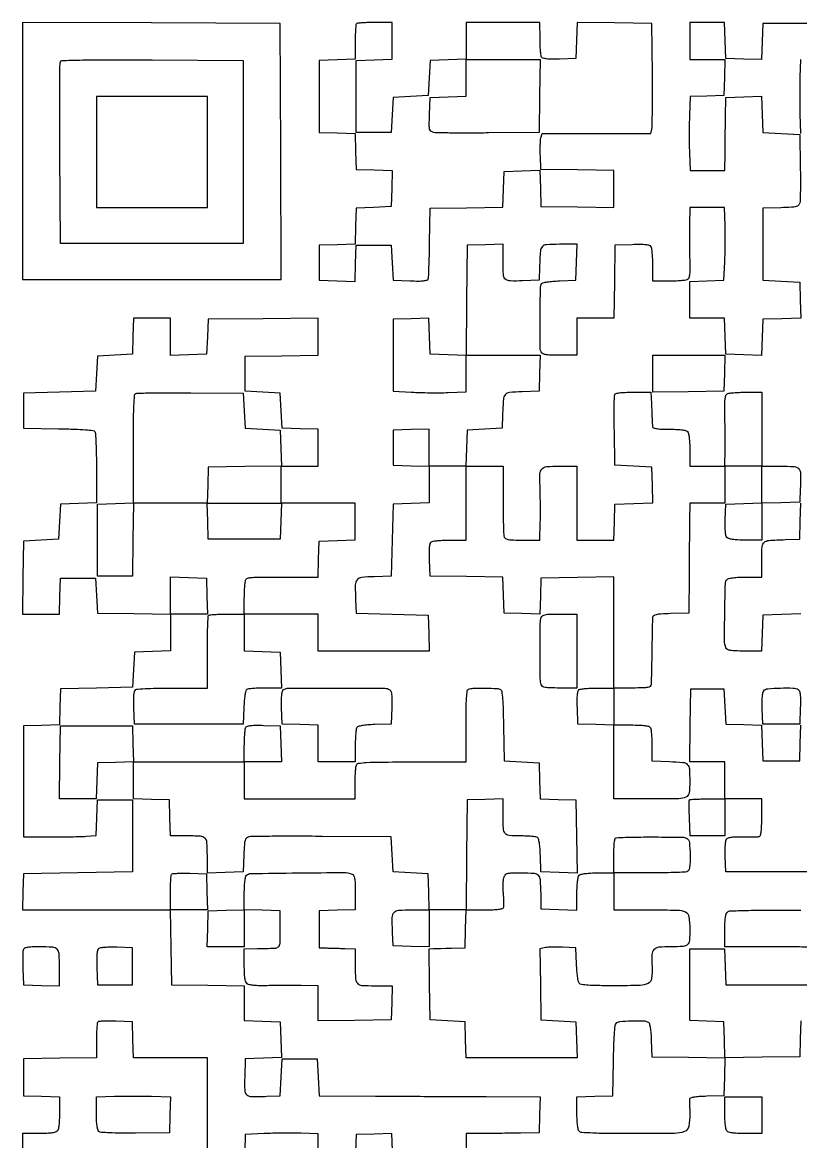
# Model space of a CAD drawing. Extents: x 156 to 936, y 100 to 969.
# Drawn here: x 156 to 556, y 394 to 969 of the extents above; entities that cross this region are included whole.
import ezdxf

# ---------------------------------------------------------------- set-up
doc = ezdxf.new("R2010")
doc.units = 0

msp = doc.modelspace()

# ---------------------------------------------------------------- linework, layer by layer
for points in [[(574.5, 968.5), (555.5, 968.5), (536.5, 968.5), (536.211984, 959.212977), (535.923969, 949.925954), (526.711984, 950.212977), (517.5, 950.5), (517.212474, 959.75), (516.924948, 969), (507.962474, 969), (499, 969), (499, 959.5), (499, 950), (508.037526, 950), (517.075052, 950), (516.787526, 940.75), (516.5, 931.5), (507.842533, 931.212417), (499.185066, 930.924833), (498.842533, 921.212417, 0.0053), (498.734299, 916.822952, 0.003229), (498.694904, 911.635835, 0.003235), (498.722333, 906.492642, 0.005721), (498.820969, 902.25), (499.141938, 893), (508.070969, 893), (517, 893), (517.103259, 901.75, -0.000251), (517.153308, 905.818213, -0.000132), (517.219291, 910.867188, -0.000132), (517.289552, 916.034694, -0.000203), (517.353259, 920.5), (517.5, 930.5), (526.711984, 930.787023), (535.923969, 931.074046), (536.211984, 921.787023), (536.5, 912.5), (546, 912), (555.5, 911.5), (555.785515, 895, -0.003277), (555.855189, 888.518327, -0.004518), (555.827014, 882.696923, -0.002906), (555.730855, 877.813387, -0.054074), (555.52585, 876.287398, -0.131433), (554.84946, 875.057919, -0.13999), (553.664351, 874.366243, -0.049911), (551.361414, 874.017269, -0.00489), (545.740334, 873.787398), (536.5, 873.5), (536.5, 855), (536.5, 836.5), (546, 836), (555.5, 835.5), (555.787041, 826.286659), (556.074081, 817.073318), (546.287041, 816.786659), (536.5, 816.5), (536.211984, 807.212977), (535.923969, 797.925954), (526.711984, 798.212977), (517.5, 798.5), (517.212474, 807.75), (516.924948, 817), (507.962474, 817), (499, 817), (499, 826.461067), (499, 835.922134), (507.75, 836.211067), (516.5, 836.5), (517, 846, 0.006938), (517.166817, 850.307542, 0.004162), (517.251332, 855.426563, 0.004166), (517.250578, 860.521863, 0.007241), (517.15347, 864.75), (516.806941, 874), (507.90347, 874), (499, 874), (498.828931, 865.25, 0.004167), (498.78378, 861.224335, 0.002319), (498.792392, 856.318054, 0.002312), (498.847099, 851.352972, 0.003742), (498.94477, 847.130609, -0.007035), (499.02151, 842.491953, -0.026882), (498.87334, 839.60502, -0.042888), (498.519209, 837.771118, -0.184453), (497.865839, 836.895922, -0.108559), (496.928029, 836.555256, -0.01021), (494.477778, 836.280308, -0.012705), (491.509334, 836.084359, -0.009663), (488.25, 836.015313), (480, 836), (479.984687, 844.25, 0.009158), (479.919039, 847.503986, 0.01219), (479.733216, 850.455895, 0.009524), (479.473134, 852.89348, 0.110447), (479.150117, 853.791346, 0.190691), (478.324421, 854.391596, 0.03736), (476.481964, 854.721257, 0.025891), (473.674656, 854.863419, 0.007874), (469.41543, 854.791346), (460.5, 854.5), (460.227935, 835.75), (459.955869, 817), (450.477935, 817), (441, 817), (441, 807.5), (441, 798), (432.106989, 798, -0.006442), (427.303759, 798.061884, -0.036919), (424.770604, 798.31495, -0.079922), (423.327492, 798.813899, -0.179905), (422.573264, 799.669673, -0.09181), (422.004913, 802.735518, -0.002129), (422.065013, 817.525013, -0.001546), (422.237423, 832.631029, -0.135589), (422.865447, 834.782288, -0.202891), (423.537441, 835.258867, -0.01561), (425.761018, 835.675699, -0.018657), (428.619268, 836.011013, -0.011193), (432.031844, 836.206033), (440.5, 836.5), (440.787526, 845.75), (441.075052, 855), (432.056578, 855, 0.013957), (425.300944, 854.811388, 0.198668), (423.170407, 853.787336, 0.165954), (422.189603, 851.47786, 0.009095), (421.754332, 843.5), (421.5, 836.5), (413.085653, 836.206902, -0.014037), (406.832223, 836.164708, -0.144647), (404.399287, 836.94036, -0.216518), (403.275426, 838.779962, -0.03655), (403.068925, 843, 0.003268), (403.104181, 844.998824, 0.002174), (403.119659, 847.290711, 0.002188), (403.115275, 849.515099, 0.004277), (403.088861, 851.287526), (403, 855.075052), (393.75, 854.787526), (384.5, 854.5), (384.234363, 826.212681), (383.968727, 797.925362), (374.734363, 798.212681), (365.5, 798.5), (365.211984, 807.787023), (364.923969, 817.074046), (355.711984, 816.787023), (346.5, 816.5), (346.5, 798), (346.5, 779.5), (356, 779, 0.006705), (360.307538, 778.831176, 0.004022), (365.426563, 778.74047, 0.004027), (370.521873, 778.732216, 0.007), (374.75, 778.81862), (384, 779.13724), (384, 788.56862), (384, 798), (403.037526, 798), (422.075052, 798), (421.787526, 788.75), (421.5, 779.5), (412.759315, 779.211203, 0.014923), (406.253839, 778.801646, 0.195196), (404.149036, 777.710509, 0.159803), (403.18527, 775.366323, 0.009206), (402.754332, 767.5), (402.5, 760.5), (393.5, 760), (384.5, 759.5), (384.212474, 750.25), (383.924948, 741), (374.462474, 741), (365, 741), (365, 750.537526), (365, 760.075052), (355.75, 759.787526), (346.5, 759.5), (346.5, 750.5), (346.5, 741.5), (355.75, 741.212474), (365, 740.924948), (365, 731.5), (365, 722.075052), (355.75, 721.787526), (346.5, 721.5), (346, 703), (345.5, 684.5), (336.759315, 684.211203, 0.017722), (330.222155, 683.762911, 0.198326), (327.97509, 682.54849, 0.170867), (327.062458, 680.011209, 0.012477), (327.199088, 672.479083), (327.5, 665.5), (346, 665), (364.5, 664.5), (364.787526, 655.25), (365.075052, 646), (336.537526, 646), (308, 646), (308, 655.5), (308, 665), (289, 665), (270, 665), (270.015313, 673.25, -0.009309), (270.081972, 676.505577, -0.012345), (270.27081, 679.46241, -0.00973), (270.535316, 681.903682, -0.10988), (270.863589, 682.813523, -0.187083), (271.695401, 683.427377, -0.036226), (273.562988, 683.793234, -0.025722), (276.383967, 683.989874, -0.008179), (280.598276, 683.99747, 0.001758), (284.671944, 683.952495, 0.001005), (289.591283, 683.92536, 0.001003), (294.540139, 683.917934, 0.001666), (298.712474, 683.933947), (307.924948, 684), (308.212474, 693.25), (308.5, 702.5), (317.75, 702.787526), (327, 703.075052), (327, 712.537526), (327, 722), (308, 722), (289, 722), (289, 731.5), (289, 741), (298.5, 741), (308, 741), (308, 750.462474), (308, 759.924948), (298.75, 760.212474), (289.5, 760.5), (289, 769.5), (288.5, 778.5), (279.5, 779), (270.5, 779.5), (270.5, 788.5), (270.5, 797.5), (289.25, 797.772065), (308, 798.044131), (308, 807.537639), (308, 817.031147), (279.75, 816.765573), (251.5, 816.5), (251, 807.5), (250.5, 798.5), (241.25, 798.212474), (232, 797.924948), (232, 807.462474), (232, 817), (222.537526, 817), (213.075052, 817), (212.787526, 807.75), (212.5, 798.5), (203.5, 798), (194.5, 797.5), (194, 788.5), (193.5, 779.5), (175, 779), (156.5, 778.5), (156.5, 769.5), (156.5, 760.5), (174.455762, 760.226088, -0.003691), (182.909881, 760.034694, -0.01247), (188.426015, 759.731244, -0.01141), (192.222567, 759.339909, -0.223435), (193.190449, 758.726088, -0.128967), (193.503518, 757.746889, -0.002754), (193.745063, 752.657124, -0.006166), (193.9224, 746.664092, -0.004097), (193.984687, 739.787526), (194, 722.075052), (184.75, 721.787526), (175.5, 721.5), (175, 712.5), (174.5, 703.5), (165.5, 703), (156.5, 702.5), (156.227935, 683.75), (155.955869, 665), (165.440409, 665), (174.924948, 665), (175.212474, 674.25), (175.5, 683.5), (184.5, 683.5), (193.5, 683.5), (194, 674.5), (194.5, 665.5), (213.25, 665.227935), (232, 664.955869), (232, 655.515461), (232, 646.075052), (222.75, 645.787526), (213.5, 645.5), (213, 636.5), (212.5, 627.5), (194, 627), (175.5, 626.5), (175.212964, 617.287036), (174.925929, 608.074071), (165.712964, 607.787036), (156.5, 607.5), (156.5, 579), (156.5, 550.5), (170, 550.473936, 0.002515), (175.550851, 550.491139, 0.002564), (181.065905, 550.564254, 0.002488), (185.857489, 550.676205, 0.010635), (188.713719, 550.818002), (193.927438, 551.188133), (194.213719, 560.344066), (194.5, 569.5), (203.5, 569.5), (212.5, 569.5), (212.5, 551), (212.5, 532.5), (184.5, 532), (156.5, 531.5), (156.212474, 522.25), (155.924948, 513), (193.940881, 513), (231.956814, 513), (232.228407, 493.75), (232.5, 474.5), (251.25, 474.227935), (270, 473.955869), (270, 465.015461), (270, 456.075052), (279.25, 455.787526), (288.5, 455.5), (288.787023, 446.288016), (289.074046, 437.076031), (279.787023, 436.788016), (270.5, 436.5), (270.21285, 427.278376, 0.015937), (270.218029, 420.311888, 0.205359), (271.296927, 418.006436, 0.182581), (273.775708, 417.054051, 0.012183), (281.520917, 417.199088), (288.5, 417.5), (289, 427), (289.5, 436.5), (298.5, 436.5), (307.5, 436.5), (308, 427), (308.5, 417.5), (337.5, 417.30296, 0.000372), (350.617872, 417.2236, 0.000226), (366.143836, 417.148243, 0.000226), (381.554659, 417.087365, 0.000398), (394.287526, 417.05296), (422.075052, 417), (421.787526, 407.75), (421.5, 398.5), (412, 398.300092, -0.001205), (407.692564, 398.219838, -0.000722), (402.573437, 398.144193, -0.000722), (397.478044, 398.083617, -0.001257), (393.25, 398.050092), (384, 398), (384, 389.06054)], [(556.132827, 912), (555.816413, 921.924009, -0.004663), (555.715858, 926.382931, -0.002926), (555.677407, 931.598913, -0.002936), (555.699755, 936.734385, -0.005361), (555.787526, 940.924009), (556.075052, 950)], [(556, 665.072424), (546.25, 664.786212), (536.5, 664.5), (536.212474, 655.25), (535.924948, 646), (527.069463, 646, -0.006773), (522.412948, 646.063076, -0.03465), (519.839867, 646.311792, -0.070053), (518.344751, 646.783328, -0.192061), (517.606989, 647.581787, -0.091961), (516.858939, 651.62374, -0.004108), (516.98186, 665.881173, -0.002386), (517.302371, 680.711291, -0.192065), (518.2, 682.8, -0.144849), (519.139671, 683.310542, -0.021091), (521.306878, 683.677711, -0.020332), (524.171507, 683.92177, -0.011084), (527.7, 684), (536, 684), (536, 692.980948, -0.014636), (536.197358, 699.721799, -0.203902), (537.255381, 701.852847, -0.161469), (539.634665, 702.823931, -0.008402), (548, 703.24697), (555.5, 703.5), (555.787526, 712.75), (556.075052, 722)], [(574.5, 532.5), (546, 532.5), (517.5, 532.5), (517.206229, 540.344796, -0.012175), (517.164422, 543.540366, -0.018232), (517.297566, 546.328047, -0.01687), (517.560226, 548.545116, -0.136097), (517.976379, 549.471538, -0.15243), (518.847656, 550.036836, -0.036691), (520.555104, 550.382353, -0.027981), (522.977466, 550.55309, -0.011512), (526.270149, 550.524765, 0.006358), (529.130344, 550.470677, 0.008335), (531.743419, 550.498054, 0.00638), (533.920981, 550.584996, 0.074946), (534.75, 550.755013, 0.246796), (535.337888, 551.405379, 0.031224), (535.704515, 553.325879, 0.023944), (535.933581, 556.244438, 0.007612), (536, 560.606989), (536, 570), (526.5, 570), (517, 570), (517, 560.5), (517, 551), (508.070969, 551), (499.141938, 551), (498.820969, 560.087812, -0.00443), (498.728047, 563.600894, -0.006915), (498.716681, 566.62716, -0.002563), (498.755993, 569.213601, -0.195038), (498.916667, 569.587812, -0.183312), (499.291292, 569.753941, -0.002566), (501.805729, 569.87892, -0.006772), (504.750884, 569.97021, -0.004361), (508.166667, 570), (517, 570), (517, 579.5), (517, 589), (507.977935, 589), (498.955869, 589), (499.227935, 607.75), (499.5, 626.5), (508, 626.5), (516.5, 626.5), (517, 617.5), (517.5, 608.5), (526.712964, 608.212964), (535.925929, 607.925929), (536.212964, 598.712964), (536.5, 589.5), (546, 589.5), (555.5, 589.5), (555.787036, 598.712964), (556.074071, 607.925929)], [(564.72777, 493.733216, 0.004288), (555.479585, 493.91962, 0.002756), (544.75, 493.984687), (517, 494), (517, 502.377555, -0.009576), (517.074824, 506.283894, -0.026129), (517.324685, 509.035729, -0.035543), (517.735832, 510.928918, -0.149388), (518.367662, 511.890169, -0.165383), (519.86055, 512.460507, -0.003505), (527.851663, 512.70125, -0.005872), (538.979404, 512.827712, -0.00171), (556.117662, 512.762614)], [(251, 380.075052), (251, 408.537526), (251, 437), (232.037526, 437), (213.075052, 437), (212.787526, 446.25), (212.5, 455.5), (203.952644, 455.785977, 0.007913), (200.626528, 455.84459, 0.011703), (197.709672, 455.781547, 0.007016), (195.290922, 455.638564, 0.179987), (194.702644, 455.369311, 0.173198), (194.422825, 454.778626, 0.006422), (194.206402, 452.284758, 0.010996), (194.050965, 449.282649, 0.007435), (194, 445.855399), (194, 437.044131), (175.25, 436.772065), (156.5, 436.5), (156.5, 427), (156.5, 417.5), (165.75, 417.212474), (175, 416.924948), (175, 408.662474, -0.011159), (174.921656, 405.152513, -0.02038), (174.677383, 402.298731, -0.021131), (174.310039, 400.138013, -0.144682), (173.8, 399.2, -0.144849), (172.860329, 398.689458, -0.021091), (170.693122, 398.322289, -0.020332), (167.828493, 398.07823, -0.011084), (164.3, 398), (156, 398), (156, 389)], [(308, 388.929031), (308, 397.858062), (298.982623, 398.179031, 0.007263), (294.828656, 398.266501, 0.004019), (289.755142, 398.25884, 0.004007), (284.613733, 398.168542, 0.006439), (280.232623, 398), (270.5, 397.5), (270.211067, 388.75)]]:
    msp.add_lwpolyline(points, format="xyb")
for points in [[(156, 903.007138), (156, 837), (222.50719, 837), (289.014379, 837), (288.75719, 902.75), (288.5, 968.5), (222.25, 968.757138), (156, 969.014276)], [(194, 902.5), (194, 874), (222.5, 874), (251, 874), (251, 902.5), (251, 931), (222.5, 931), (194, 931)], [(516.787526, 788.75), (516.5, 779.5), (498.25, 779.251671), (480, 779.003343), (480, 788.501671), (480, 798), (498.537526, 798), (517.075052, 798)], [(250.787526, 674.25), (251.075052, 665), (241.537526, 665), (232, 665), (232, 674.537526), (232, 684.075052), (241.25, 683.787526), (250.5, 683.5)]]:
    msp.add_lwpolyline(points, close=True)
for points in [[(327.666667, 968.333333, 0.174595), (327.400837, 967.768224, 0.005912), (327.195833, 965.278732, 0.010516), (327.048335, 962.289663, 0.007069), (327, 958.870859), (327, 950.075052), (317.75, 949.787526), (308.5, 949.5), (308.5, 931), (308.5, 912.5), (317.712964, 912.212964), (326.925929, 911.925929), (327.212964, 902.712964), (327.5, 893.5), (336.787023, 893.211984), (346.074046, 892.923969), (345.787023, 883.711984), (345.5, 874.5), (336.5, 874), (327.5, 873.5), (327.212964, 864.287036), (326.925929, 855.074071), (317.712964, 854.787036), (308.5, 854.5), (308.5, 845.5), (308.5, 836.5), (317.711984, 836.212977), (326.923969, 835.925954), (327.211984, 845.212977), (327.5, 854.5), (336.5, 854.5), (345.5, 854.5), (346, 845.5), (346.5, 836.5), (355.266353, 836.210829, 0.007533), (359.500767, 836.134989, 0.027617), (362.178329, 836.275363, 0.04271), (363.863638, 836.60467, 0.236301), (364.524269, 837.210829, 0.079868), (364.728187, 838.19214, 0.001615), (364.942548, 843.261931, 0.003775), (365.12953, 849.20043, 0.002523), (365.257916, 856), (365.5, 873.5), (384.212764, 873.771928), (402.925529, 874.043857), (403.212764, 883.271928), (403.5, 892.5), (412.711984, 892.787023), (421.923969, 893.074046), (422.211984, 883.787023), (422.5, 874.5), (441.25, 874.227935), (460, 873.955869), (460, 883.455869), (460, 892.955869), (441.25, 893.227935), (422.5, 893.5), (422.199088, 900.479083, -0.008627), (422.125736, 903.317546, -0.009416), (422.153996, 906.075142, -0.00895), (422.264735, 908.430652, -0.045288), (422.46814, 909.729083), (423.038104, 912), (451, 912), (478.961896, 912), (479.478651, 914.25, 0.052778), (479.6786, 915.904117, 0.001329), (479.770846, 923.476562, 0.002835), (479.805134, 932.374191, 0.001928), (479.747703, 942.5), (479.5, 968.5), (460.28781, 968.77146), (441.07562, 969.042921), (440.78781, 959.77146), (440.5, 950.5), (432.085653, 950.206902, -0.008519), (428.085459, 950.135766, -0.027159), (425.4185, 950.278749, -0.039341), (423.659703, 950.610638, -0.187221), (422.850966, 951.206902, -0.110402), (422.527533, 952.105717, -0.00954), (422.267102, 954.54359, -0.012203), (422.081041, 957.495888, -0.00917), (422.015313, 960.75), (422, 969), (403, 969), (384, 969), (384, 959.537526), (384, 950.075052), (374.75, 949.787526), (365.5, 949.5), (365, 940.5), (364.5, 931.5), (355.5, 931), (346.5, 930.5), (346, 921.5), (345.5, 912.5), (336.5, 912.5), (327.5, 912.5), (327.5, 931), (327.5, 949.5), (336.75, 949.787526), (346, 950.075052), (346, 959.537526), (346, 969), (337.166667, 969, 0.007039), (333.733476, 968.951666, 0.010477), (330.732292, 968.804167, 0.005871), (328.23216, 968.599192, 0.174709)], [(269.5, 902.5), (269.5, 855.5), (222.5, 855.5), (175.5, 855.5), (175.239372, 901.5, -0.000997), (175.174287, 919.225103, -0.001596), (175.197198, 934.357597, -0.000282), (175.267665, 947.72814, -0.090314), (175.461789, 948.759906, -0.301449), (176.45055, 949.464468, -0.003096), (185.402033, 949.70934, -0.005599), (198.68089, 949.841585, -0.001079), (222.722417, 949.759906), (269.5, 949.5)], [(421.772065, 931.25), (421.5, 912.5), (395.5, 912.218906, -0.002093), (385.371477, 912.15181, -0.003073), (376.465249, 912.184828, -0.001464), (368.892404, 912.281614, -0.056109), (367.211486, 912.497625, -0.112961), (365.92972, 913.140477, -0.168751), (365.284196, 914.201435, -0.056855), (365.079294, 916.271561, -0.004535), (365.211486, 921.778718), (365.5, 930.5), (374.75, 930.787526), (384, 931.075052), (384, 940.537526), (384, 950), (403.022065, 950), (422.044131, 950)], [(270, 769.5), (270.5, 760.5), (279.5, 760), (288.5, 759.5), (288.787232, 750.272202), (289.074464, 741.044404), (270.287232, 740.772202), (251.5, 740.5), (251.212474, 731.25), (250.924948, 722), (270, 722), (289.075052, 722), (288.787526, 712.75), (288.5, 703.5), (270, 703.5), (251.5, 703.5), (251.212474, 712.75), (250.924948, 722), (231.984539, 722), (213.044131, 722), (212.772065, 703.25), (212.5, 684.5), (203.5, 684.5), (194.5, 684.5), (194.5, 703), (194.5, 721.5), (203.75, 721.787526), (213, 722.075052), (213, 749.954192, -0.001979), (213.05521, 763.902656, -0.009021), (213.265806, 772.013987, -0.007118), (213.581141, 777.422869, -0.284622), (214.25, 778.345939, -0.093803), (215.247609, 778.550357, -0.000813), (223.064063, 778.655305, -0.002807), (232.060804, 778.710949, -0.001803), (242.5, 778.679272), (269.5, 778.5)], [(479.140277, 776.25, -0.001394), (479.208879, 774.827162, -0.000435), (479.303988, 772.692187, -0.000435), (479.406069, 770.30739, -0.00048), (479.500605, 768, 0.001491), (479.595088, 765.802494, 0.001823), (479.697045, 763.748438, 0.00152), (479.794316, 762.021997, 0.012989), (479.860328, 761.25, 0.293427), (480.336953, 760.663134, 0.04273), (481.905323, 760.291858, 0.028446), (484.418958, 760.064601, 0.008322), (488.3, 760, -0.011084), (491.828493, 759.92177, -0.020332), (494.693122, 759.677711, -0.021091), (496.860329, 759.310542, -0.144849), (497.8, 758.8, -0.144849), (498.310542, 757.860329, -0.021091), (498.677711, 755.693122, -0.020332), (498.92177, 752.828493, -0.011084), (499, 749.3), (499, 741), (508, 741), (517, 741), (517.122144, 749.75, 0.003161), (517.152891, 753.776166, 0.001758), (517.142088, 758.684163, 0.001753), (517.096273, 763.651677, 0.002836), (517.018516, 767.876937, -0.007207), (516.974178, 772.467306, -0.026256), (517.140898, 775.375954, -0.040433), (517.500978, 777.242428, -0.18574), (518.146372, 778.111625, -0.108865), (519.077688, 778.449399, -0.010099), (521.525809, 778.721909, -0.012622), (524.491543, 778.916198, -0.00958), (527.75, 778.984687), (536, 779), (536, 760), (536, 741), (545.480948, 741, -0.015066), (552.634967, 740.784382, -0.197528), (554.975049, 739.653143, -0.182794), (555.938486, 737.160839, -0.012592), (555.800912, 729.479083), (555.5, 722.5), (545.75, 722.213788), (536, 721.927576), (536, 712.463788), (536, 703), (527.622445, 703, -0.009406), (523.657348, 703.0746, -0.027148), (520.921657, 703.326735, -0.03848), (519.060853, 703.748928, -0.145524), (518.078674, 704.405204, -0.126804), (517.594776, 705.431833, -0.023545), (517.298867, 707.514748, -0.021342), (517.157498, 710.264652, -0.01153), (517.206229, 713.655204), (517.5, 721.5), (526.75, 721.787526), (536, 722.075052), (536, 731.537526), (536, 741), (526.5, 741), (517, 741), (517, 731.5), (517, 722), (508, 722), (499, 722), (498.879855, 713.25, 0.000955), (498.825074, 708.615354, 0.000265), (498.756858, 701.342188, 0.000267), (498.688387, 693.10741, 0.00028), (498.629855, 685), (498.5, 665.5), (489.25, 665.212474, 0.005565), (484.119355, 664.995813, 0.039124), (481.641774, 664.668012, 0.101407), (480.371518, 664.113085, 0.22163), (479.855159, 663.212474, 0.015052), (479.789505, 662.004086, 0.00056), (479.684482, 657.449914, 0.001016), (479.577239, 652.062795, 0.000714), (479.477525, 646, -0.000576), (479.379444, 639.934539, -0.000816), (479.277171, 634.539062, -0.000457), (479.179146, 629.980456, -0.01185), (479.122367, 628.75, -0.218998), (478.618163, 627.82925, -0.115182), (477.396302, 627.299273, -0.040119), (474.934792, 627.053026, -0.004878), (469.5, 627), (460, 627), (460, 617.5), (460, 608), (468.940983, 608, -0.00882), (472.985139, 607.928657, -0.023062), (475.881031, 607.692428, -0.027899), (477.888226, 607.320348, -0.191622), (478.690983, 606.75, -0.112304), (479.009577, 605.879216, -0.009747), (479.264661, 603.517187, -0.012436), (479.445815, 600.655218, -0.00934), (479.507862, 597.5), (479.515724, 589.5), (488.650673, 589.213893, -0.014405), (495.420386, 588.806423, -0.176477), (497.729381, 587.724234, -0.181701), (498.766725, 585.424082, -0.015448), (498.986345, 578.831787, -0.034814), (498.594777, 573.012904, -0.260644), (496.988524, 570.885595, -0.100393), (493.376398, 570.100567, -0.003472), (478.893011, 570), (460, 570), (460, 588.962474), (460, 607.924948), (450.75, 608.212474), (441.5, 608.5), (441.206902, 616.914347, -0.008519), (441.135766, 620.914541, -0.027159), (441.278749, 623.5815, -0.039341), (441.610638, 625.340297, -0.187221), (442.206902, 626.149034, -0.110402), (443.105717, 626.472467, -0.00954), (445.54359, 626.732898, -0.012203), (448.495888, 626.918959, -0.00917), (451.75, 626.984687), (460, 627), (460, 655.522065), (460, 684.044131), (441.25, 683.772065), (422.5, 683.5), (422.211984, 674.212977), (421.923969, 664.925954), (412.711984, 665.212977), (403.5, 665.5), (403.212764, 674.728072), (402.925529, 683.956143), (384.212764, 684.228072), (365.5, 684.5), (365.206902, 692.914347, -0.008519), (365.135766, 696.914541, -0.027159), (365.278749, 699.5815, -0.039341), (365.610638, 701.340297, -0.187221), (366.206902, 702.149034, -0.110402), (367.105717, 702.472467, -0.00954), (369.54359, 702.732898, -0.012203), (372.495888, 702.918959, -0.00917), (375.75, 702.984687), (384, 703), (384, 722), (384, 741), (393.5, 741), (403, 741), (403, 723.581787, 0.003244), (403.044049, 716.792976, 0.00474), (403.178303, 710.815525, 0.002396), (403.364228, 705.755458, 0.081401), (403.606989, 704.581787, 0.192406), (404.346128, 703.782907, 0.06988), (405.845898, 703.311531, 0.034532), (408.428287, 703.062976, 0.00673), (413.106989, 703), (422, 703), (422.161909, 712.25, 0.003535), (422.204664, 716.347986, 0.002383), (422.198103, 721.025351, 0.0024), (422.148476, 725.549704, 0.004767), (422.057759, 729.134172, -0.012495), (421.98073, 736.955893, -0.1731), (422.956129, 739.563506, -0.202247), (425.29993, 740.756846, -0.017959), (432.067388, 741), (441, 741), (441, 722), (441, 703), (450.462474, 703), (459.924948, 703), (460.212474, 712.25), (460.5, 721.5), (470.287041, 721.786659), (480.074081, 722.073318), (479.787041, 731.286659), (479.5, 740.5), (470, 741), (460.5, 741.5), (460.225464, 758.964868, -0.00274), (460.155987, 765.750713, -0.004104), (460.176436, 771.676938, -0.001758), (460.253208, 776.73586, -0.087149), (460.444079, 777.714868, -0.236138), (461.108297, 778.322099, -0.035692), (462.925239, 778.700775, -0.025662), (465.725352, 778.933174, -0.007874), (469.968615, 779), (479, 779)], [(270, 655.537526), (270, 646.075052), (279.25, 645.787526), (288.5, 645.5), (288.787526, 636.25), (289.075052, 627), (280.787526, 626.984687, 0.008541), (277.525269, 626.92293, 0.011541), (274.580189, 626.748704, 0.008673), (272.145887, 626.505653, 0.112803), (271.293967, 626.202843, 0.192561), (270.763838, 625.466763, 0.02067), (270.333008, 623.36687, 0.020911), (269.994333, 620.539342, 0.010674), (269.793967, 616.968156), (269.5, 608.5), (241.5, 608.5), (213.5, 608.5), (213.206902, 616.914347, -0.008519), (213.135766, 620.914541, -0.027159), (213.278749, 623.5815, -0.039341), (213.610638, 625.340297, -0.187221), (214.206902, 626.149034, -0.128063), (215.232967, 626.478379, -0.002999), (220.334215, 626.732898, -0.006444), (226.354355, 626.919379, -0.004304), (233.25, 626.984687), (251, 627), (251, 645.333333, -0.0034), (251.048122, 652.408987, -0.005368), (251.195833, 658.477083, -0.001621), (251.396742, 663.718151, -0.188134), (251.666667, 664.333333, -0.174709), (252.23216, 664.599192, -0.005871), (254.732292, 664.804167, -0.010477), (257.733476, 664.951666, -0.007039), (261.166667, 665), (270, 665)], [(441, 646), (441, 627), (432.067388, 627, -0.005929), (427.094853, 627.058964, -0.039864), (424.642044, 627.313494, -0.0958), (423.304518, 627.838596, -0.181334), (422.616106, 628.75, -0.070486), (422.163782, 631.796548, -0.00173), (422.118472, 645.983149, -0.001758), (422.172082, 660.15271, -0.069109), (422.625305, 663.25, -0.182065), (423.308943, 664.161557, -0.096263), (424.642453, 664.686763, -0.039922), (427.092461, 664.941148, -0.005915), (432.067388, 665), (441, 665)], [(344.793098, 626.128932, -0.189748), (345.389959, 625.329943, -0.039634), (345.721775, 623.579389, -0.027254), (345.864583, 620.917912, -0.008483), (345.793098, 616.914347), (345.5, 608.5), (337.031844, 608.206033, 0.010674), (333.460658, 608.005667, 0.020911), (330.63313, 607.666992, 0.02067), (328.533237, 607.236162, 0.192561), (327.797157, 606.706033, 0.112667), (327.494381, 605.854929, 0.008725), (327.251296, 603.430835, 0.011582), (327.077072, 600.497876, 0.008579), (327.015313, 597.25), (327, 589), (317.5, 589), (308, 589), (308, 598.462474), (308, 607.924948), (298.75, 608.212474), (289.5, 608.5), (289.206902, 616.914347, -0.008518), (289.135759, 620.914603, -0.027161), (289.278739, 623.58146, -0.039347), (289.610627, 625.340104, -0.187268), (290.206902, 626.14866, -0.141449), (292.775532, 626.898666, -0.000854), (317.483852, 626.931945, -0.00087), (342.171062, 626.880082, -0.138456)], [(554.793098, 626.149034, -0.187221), (555.389362, 625.340297, -0.039341), (555.721251, 623.5815, -0.027159), (555.864234, 620.914541, -0.008519), (555.793098, 616.914347), (555.5, 608.5), (546, 608.5), (536.5, 608.5), (536.206229, 616.344796, -0.01153), (536.157498, 619.735348, -0.021342), (536.298867, 622.485252, -0.023545), (536.594776, 624.568167, -0.126804), (537.078674, 625.594796, -0.200983), (539.050241, 626.624706, -0.013359), (545.564443, 627.002918, -0.015908), (552.032577, 626.999453, -0.13404)], [(401.726088, 626.190449, -0.223435), (402.339909, 625.222567, -0.01141), (402.731244, 621.426015, -0.01247), (403.034694, 615.909881, -0.003691), (403.226088, 607.455762), (403.5, 589.5), (412.5, 589), (421.5, 588.5), (421.787036, 579.287036), (422.074071, 570.074071), (431.287036, 569.787036), (440.5, 569.5), (440.772204, 550.71218), (441.044409, 531.924361), (431.772204, 532.21218), (422.5, 532.5), (422.206033, 540.968156, 0.010674), (422.005667, 544.539342, 0.020911), (421.666992, 547.36687, 0.02067), (421.236162, 549.466763, 0.192561), (420.706033, 550.202843, 0.110314), (419.868861, 550.505054, 0.009642), (417.609138, 550.748704, 0.012285), (414.87226, 550.922882, 0.009246), (411.856989, 550.984687, -0.019876), (406.091964, 551.225524, -0.207227), (404.048257, 552.316056, -0.158735), (403.156724, 554.705503, -0.010569), (403, 562.119313), (403, 570.075052), (393.75, 569.787526), (384.5, 569.5), (384.234427, 541.25), (383.968853, 513), (393.401093, 513, 0.00754), (397.788151, 513.066162, 0.023944), (400.712763, 513.294858, 0.031349), (402.632145, 513.661198, 0.249844), (403.275778, 514.25, 0.077492), (403.423246, 515.035752, 0.009428), (403.444344, 516.795669, 0.011001), (403.383528, 518.901705, 0.008865), (403.228313, 521.160787, -0.013548), (403.088522, 523.517963, -0.012882), (403.073207, 525.919299, -0.012942), (403.169336, 528.041433, -0.043716), (403.388253, 529.410787, -0.087), (404.056625, 530.909604, -0.177415), (405.086132, 531.654871, -0.064206), (407.063579, 531.948031, -0.004736), (412.550437, 532, -0.015085), (418.982213, 531.805912, -0.195181), (421.104189, 530.791718, -0.170916), (422.065117, 528.524407, -0.011011), (422.358499, 521.246066), (422.5, 513.5), (431.75, 513.212474), (441, 512.924948), (441, 521.262474, -0.01101), (441.078116, 524.809501, -0.020283), (441.321964, 527.684979, -0.021051), (441.688958, 529.858679, -0.145015), (442.2, 530.8, -0.144849), (443.139671, 531.310542, -0.021091), (445.306878, 531.677711, -0.020332), (448.171507, 531.92177, -0.011084), (451.7, 532), (460, 532), (460, 541, -0.007334), (460.062535, 545.263101, -0.026915), (460.286641, 547.952024, -0.041118), (460.654796, 549.604904, -0.313245), (461.25, 550.069063, -0.010385), (470.732918, 550.395636, -0.005015), (482.8829, 550.439678, -0.001542), (495.324068, 550.321611, -0.117137), (497.25, 549.838475, -0.249784), (498.769847, 547.627599, -0.025739), (499.17036, 541.094574, -0.025133), (498.906176, 534.574214, -0.285833), (497.418213, 532.606989, -0.081716), (496.240069, 532.364071, -0.002287), (491.0376, 532.178303, -0.004625), (484.898699, 532.044039, -0.003154), (477.918213, 532), (460, 532), (460, 522.5), (460, 513), (478.464816, 513, -0.004852), (492.7129, 512.861746, -0.107395), (496.724378, 511.908191, -0.248731), (498.530968, 509.460778, -0.037095), (499, 503.147529, -0.01664), (498.802592, 497.217351, -0.18753), (497.823934, 495.123936, -0.177848), (495.663455, 494.183072, -0.014677), (489.428195, 494, 0.019745), (483.04693, 493.747903, 0.18343), (480.596424, 492.588869, 0.185272), (479.54554, 490.101802, 0.020213), (479.589981, 483.776053, -0.042781), (479.358696, 477.702802, -0.250901), (477.577764, 475.182834, -0.110429), (473.472242, 474.160943, -0.005996), (460.051016, 474, -0.003736), (451.810965, 474.061562, -0.014403), (446.697879, 474.285383, -0.017175), (443.335668, 474.646166, -0.18632), (442.166121, 475.299836, -0.126595), (441.728174, 476.227989, -0.012295), (441.317974, 478.700081, -0.014976), (440.984907, 481.718637, -0.011302), (440.793676, 485.049836), (440.5, 493.5), (433.520917, 493.800912, 0.008807), (430.678785, 493.873335, 0.009534), (427.910159, 493.842315, 0.009107), (425.541194, 493.727365, 0.044831), (424.220877, 493.519301), (421.899919, 492.936777), (422.19996, 474.718389), (422.5, 456.5), (431.5, 456), (440.5, 455.5), (440.787526, 446.25), (441.075052, 437), (412.575052, 437), (384.075052, 437), (383.787526, 446.25), (383.5, 455.5), (374.5, 456), (365.5, 456.5), (365.267027, 474.75), (365.034054, 493), (367.267027, 493.060483, -0.000002), (368.544296, 493.095075), (370.900314, 493.15887), (373.656296, 493.233491), (376.5, 493.310483), (383.5, 493.5), (383.786212, 503.25), (384.072424, 513), (374.536212, 513), (365, 513), (365, 503.462474), (365, 493.924948), (355.75, 494.212474), (346.5, 494.5), (346.199088, 501.479083, -0.012342), (346.058373, 509.122836, -0.177188), (346.993289, 511.629356, -0.201759), (349.275018, 512.773732, -0.016678), (356.056578, 513), (365.075052, 513), (364.787526, 522.25), (364.5, 531.5), (355.5, 532), (346.5, 532.5), (346, 541.5), (345.5, 550.5), (310, 550.754388, 0.001392), (296.234805, 550.814705, 0.002119), (284.278584, 550.78315, 0.000758), (273.973525, 550.696661, 0.054644), (272.288797, 550.495074, 0.127935), (271.064487, 549.853389, 0.143398), (270.372143, 548.720841, 0.052426), (270.019731, 546.524348, 0.005325), (269.788797, 541.240685), (269.5, 532.5), (260.25, 532.212474), (251, 531.924948), (251, 540.855485, 0.014613), (250.801631, 547.641353, 0.194755), (249.751728, 549.853421, 0.176009), (247.410229, 550.828279, 0.011516), (239.955738, 551), (232.075052, 551), (231.787526, 560.25), (231.5, 569.5), (222.25, 569.787526), (213, 570.075052), (213, 579.575052), (213, 589.075052), (203.75, 588.787526), (194.5, 588.5), (194.212474, 579.25), (193.924948, 570), (184.440409, 570), (174.955869, 570), (175.227935, 588.75), (175.5, 607.5), (194, 607.5), (212.5, 607.5), (212.787526, 598.25), (213.075052, 589), (241.537526, 589), (270, 589), (270.015313, 597.25, -0.00917), (270.081041, 600.504112, -0.012203), (270.267102, 603.45641, -0.00954), (270.527533, 605.894283, -0.110402), (270.850966, 606.793098, -0.187221), (271.659703, 607.389362, -0.039341), (273.4185, 607.721251, -0.027159), (276.085459, 607.864234, -0.008519), (280.085653, 607.793098), (288.5, 607.5), (288.787526, 598.25), (289.075052, 589), (279.537526, 589), (270, 589), (270, 579.5), (270, 570), (298.5, 570), (327, 570), (327, 577.918213, -0.00705), (327.044385, 581.066073, -0.008902), (327.178303, 583.9751, -0.007317), (327.368926, 586.400281, -0.06844), (327.606989, 587.418213, -0.273), (328.7558, 588.33094, -0.020733), (332.864913, 588.730382, -0.01238), (340.102837, 588.952559, -0.001482), (356.106989, 589), (384, 589), (384, 607.416667, -0.003225), (384.058235, 616.445548, -0.013268), (384.273815, 621.90961, -0.013551), (384.609035, 625.501049, -0.273289), (385.25, 626.337719, -0.089835), (387.671585, 626.839547, -0.008522), (393.747641, 626.888799, -0.006792), (399.924981, 626.749644, -0.133245)], [(250.787526, 522.25), (251.075052, 513), (241.537526, 513), (232, 513), (232, 521.833333, -0.007416), (232.050964, 525.269043, -0.010972), (232.206402, 528.278277, -0.006396), (232.422807, 530.77838, -0.173269), (232.702644, 531.369311, -0.179987), (233.290922, 531.638564, -0.007016), (235.709672, 531.781547, -0.011703), (238.626528, 531.84459, -0.007913), (241.952644, 531.785977), (250.5, 531.5)], [(325.421079, 531.391911, -0.192474), (326.217688, 530.654681, -0.069722), (326.68832, 529.157549, -0.03457), (326.936887, 526.582839, -0.006783), (327, 521.930537), (327, 513.075052), (317.75, 512.787526), (308.5, 512.5), (308.5, 503), (308.5, 493.5), (312.5, 493.406655, -0.000627), (314.404485, 493.35982, -0.000295), (316.867188, 493.294713, -0.000292), (319.447811, 493.223458, -0.000411), (321.75, 493.156655), (327, 493), (327, 485.081787, 0.011436), (327.171205, 477.59757, 0.175674), (328.145455, 475.251113, 0.195142), (330.357452, 474.198875, 0.014645), (337.145922, 474), (346.077866, 474), (345.788933, 465.25), (345.5, 456.5), (326.75, 456.227935), (308, 455.955869), (308, 464.977935), (308, 474), (299.25, 474.125886, 0.00318), (295.264977, 474.157869, 0.001862), (290.492533, 474.148043, 0.001862), (285.717686, 474.10265, 0.003165), (281.72458, 474.024538, -0.00977), (277.814653, 473.999712, -0.020936), (274.802749, 474.165701, -0.024523), (272.589189, 474.491098, -0.125079), (271.47458, 475.021097, -0.13844), (270.773344, 476.03965, -0.043883), (270.330524, 477.848389, -0.028987), (270.074186, 480.55486, -0.009118), (270, 484.622445), (270, 493), (276.75, 493.09854, 0.004832), (285.622797, 493.313855, 0.168133), (287.539987, 494.051024, 0.212408), (288.379496, 495.780218, 0.008345), (288.5, 503), (288.5, 512.5), (279.25, 512.787526), (270, 513.075052), (270, 503.537526), (270, 494), (260.462474, 494), (250.924948, 494), (251.212474, 503.25), (251.5, 512.5), (260.75, 512.787526), (270, 513.075052), (270, 521.337526, -0.011378), (270.078343, 524.779923, -0.019369), (270.320515, 527.647837, -0.018886), (270.678791, 529.857505, -0.147785), (271.165253, 530.765253, -0.194962), (273.285841, 531.662585, -0.000915), (297.596836, 531.987892, -0.001678), (321.106492, 532.180533, -0.093079)], [(156.425484, 492.666411, 0.080166), (156.236697, 491.764851, 0.006003), (156.150171, 489.252242, 0.008183), (156.131923, 486.23728, 0.006125), (156.206869, 482.916411), (156.5, 474.5), (165.75, 474.212474), (175, 473.924948), (175, 483.355485, 0.012804), (174.816493, 490.520229, 0.185254), (173.804584, 492.801054, 0.185907), (171.528248, 493.815572, 0.01291), (164.386828, 494, 0.01006), (160.895685, 493.929748, 0.031442), (158.559998, 493.688073, 0.047133), (157.053697, 493.2871, 0.215765)], [(195.208654, 493.171233, 0.188025), (194.609026, 492.335147, 0.037095), (194.279264, 490.484125, 0.025802), (194.136929, 487.671034, 0.007907), (194.208654, 483.41543), (194.5, 474.5), (203.5, 474.5), (212.5, 474.5), (212.5, 484), (212.5, 493.5), (204.5, 493.755803, 0.010183), (201.341797, 493.792435, 0.013517), (198.470667, 493.689604, 0.010825), (196.102893, 493.489093, 0.118243)], [(477.706033, 455.202843, -0.192561), (478.236162, 454.466763, -0.02067), (478.666992, 452.36687, -0.020911), (479.005667, 449.539342, -0.010674), (479.206033, 445.968156), (479.5, 437.5), (498.285944, 437.227803), (517.071888, 436.955605), (516.785944, 427.227803), (516.5, 417.5), (507.75, 417.211067, 0.008454), (503.799628, 417.013713, 0.025372), (501.117517, 416.696949, 0.032667), (499.371716, 416.281541, 0.311234), (498.92122, 415.711067, 0.016916), (498.89719, 414.939385, 0.00158), (498.908339, 413.037154, 0.002029), (498.938012, 410.76841, 0.001593), (498.987997, 408.309033, -0.049524), (498.487405, 401.687848, -0.269473), (496.257908, 399.045562, -0.083273), (491.074739, 398.116703, -0.002791), (470.164816, 398, -0.002326), (457.359015, 398.059564, -0.008396), (449.203586, 398.272417, -0.006618), (443.537744, 398.590724, -0.180947), (442.2, 399.2, -0.144682), (441.689961, 400.138013, -0.021131), (441.322617, 402.298731, -0.02038), (441.078344, 405.152513, -0.011159), (441, 408.662474), (441, 416.924948), (450.25, 417.212474), (459.5, 417.5), (459.773792, 435.426204, -0.004527), (459.958517, 443.018538, -0.009449), (460.267561, 448.9248, -0.006421), (460.652029, 453.490107, -0.150078), (461.146237, 454.676204, -0.201051), (462.980765, 455.63422, -0.013165), (469.083552, 455.989313, -0.015676), (475.14166, 455.991994, -0.134621)], [(231.786606, 407.680521), (231.5, 398.5), (214.059087, 398.285999, -0.004306), (206.398845, 398.257989, -0.010385), (200.733702, 398.403766, -0.008096), (196.515232, 398.668561, -0.154677), (195.309087, 399.158444, -0.155219), (194.716138, 400.083339, -0.031045), (194.321797, 402.028273, -0.024569), (194.075283, 404.795652, -0.009929), (194, 408.586233), (194, 416.927576), (203.250288, 417.213788, -0.00523), (207.498069, 417.300757, -0.00294), (212.658035, 417.322078, -0.002933), (217.86891, 417.282404, -0.004789), (222.286894, 417.180521), (232.073213, 416.861042)], [(536, 407.5), (536, 398), (527.7, 398, -0.011084), (524.171507, 398.07823, -0.020332), (521.306878, 398.322289, -0.021091), (519.139671, 398.689458, -0.144849), (518.2, 399.2, -0.144849), (517.689458, 400.139671, -0.021091), (517.322289, 402.306878, -0.020332), (517.07823, 405.171507, -0.011084), (517, 408.7), (517, 417), (526.5, 417), (536, 417)]]:
    msp.add_lwpolyline(points, format="xyb", close=True)
for points in [[(556.075052, 456), (555.787526, 446.75), (555.5, 437.5), (536.28781, 437.22854), (517.07562, 436.957079), (516.78781, 446.22854), (516.5, 455.5), (507.75, 455.788933), (499, 456.077866), (499, 474.538933), (499, 493), (507.962474, 493), (516.924948, 493), (517.212474, 483.75), (517.5, 474.5), (546, 474.5), (574.5, 474.5)], [(346.210527, 389.287003), (345.921055, 398.074007), (336.710527, 397.787003), (327.5, 397.5), (327.211067, 388.75)]]:
    msp.add_lwpolyline(points)

doc.saveas('drawing.dxf')
